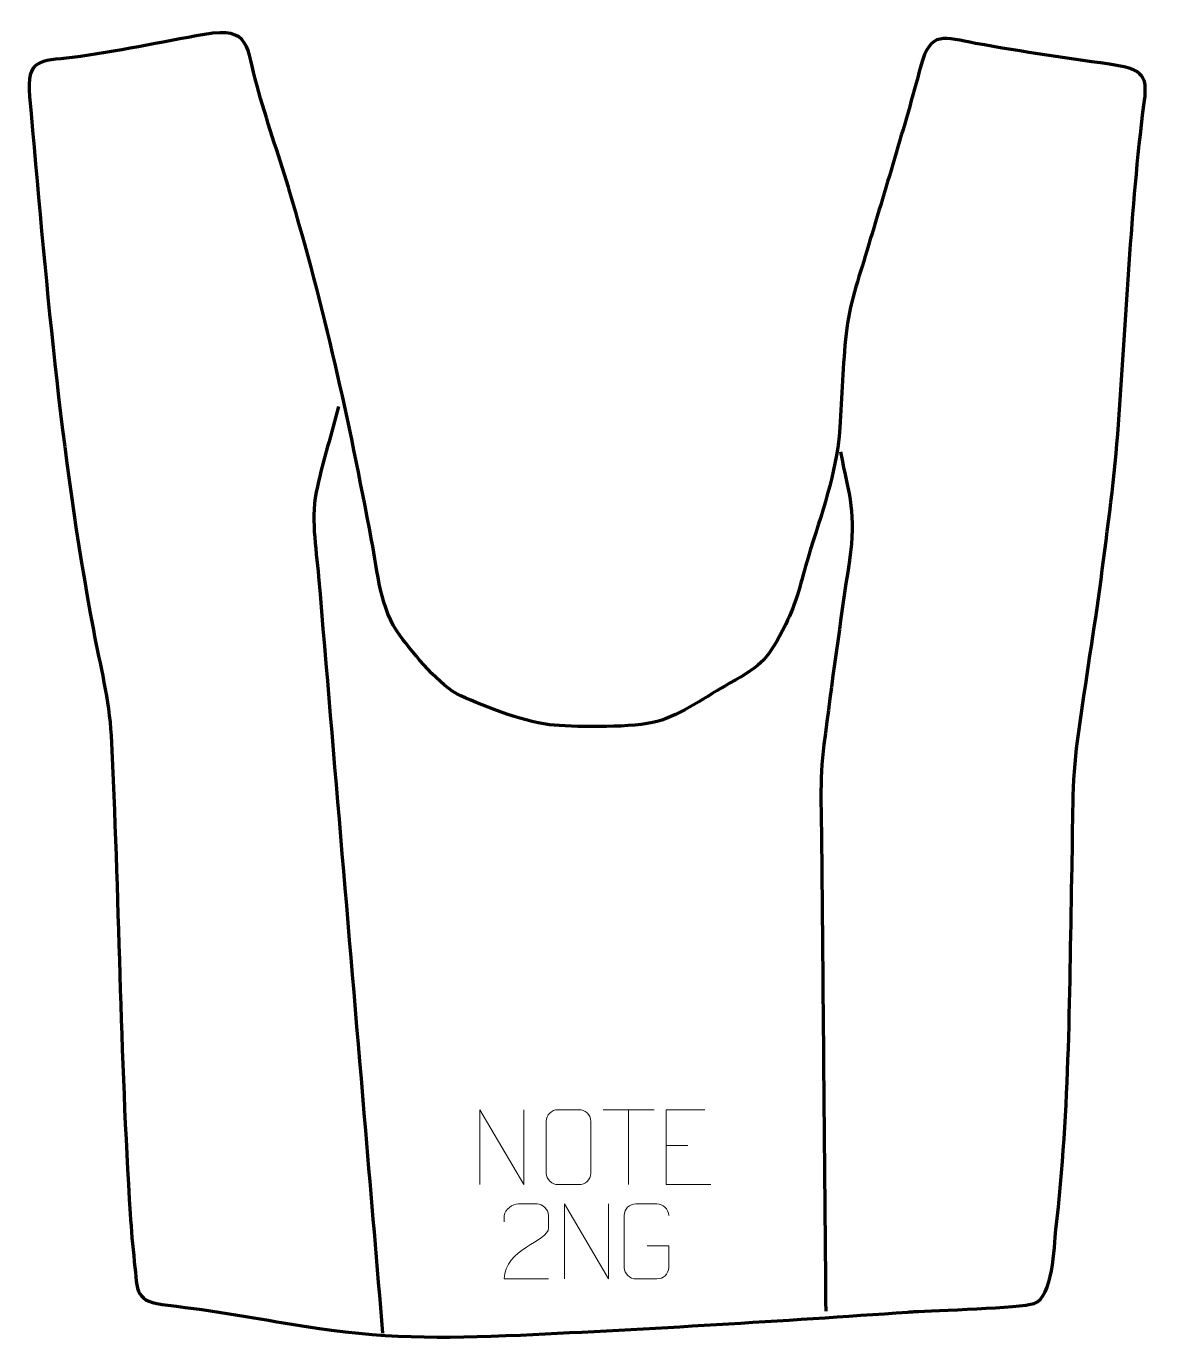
# Model space of a CAD drawing. Header units: millimetres. Extents: x -458 to -83, y 227 to 664.
import ezdxf

# ---------------------------------------------------------------- set-up
doc = ezdxf.new("R2010")
doc.units = ezdxf.units.MM
doc.header["$MEASUREMENT"] = 0
doc.layers.add('layer 2', color=7, linetype='Continuous')
doc.layers.add('layer 3', color=7, linetype='Continuous')

msp = doc.modelspace()

# ---------------------------------------------------------------- linework, layer by layer
at = {"layer": 'layer 2', "color": 140, "lineweight": 158}
for points, knots in [([(-354.1613, 537.4285), (-356.4632, 528.6616), (-359.1517, 519.5314), (-361.2102, 510.7687), (-361.2102, 510.7687), (-363.5773, 500.6922), (-361.6625, 490.7782), (-360.8035, 480.6379), (-360.8035, 480.6379), (-355.5974, 419.1818), (-350.389, 357.7258), (-345.1817, 296.2697), (-345.1817, 296.2697), (-343.276, 273.7781), (-341.3702, 251.2863), (-339.4645, 228.7947)], [0, 0, 0, 0, 0.2, 0.2, 0.2, 0.2, 0.4, 0.4, 0.4, 0.4, 0.6, 0.6, 0.6, 0.6, 1, 1, 1, 1]), ([(-186.846, 522.3539), (-183.9476, 507.2675), (-181.5063, 501.8834), (-183.8828, 486.0682), (-183.8828, 486.0682), (-186.9451, 465.6898), (-189.7719, 445.2716), (-192.369, 424.8278), (-192.369, 424.8278), (-193.891, 412.788), (-193.2495, 401.6353), (-193.1226, 389.5996), (-193.1226, 389.5996), (-193.01, 376.8908), (-192.8973, 364.1819), (-192.7847, 351.4731), (-192.7847, 351.4731), (-192.7284, 345.1188), (-192.672, 338.7643), (-192.6157, 332.4099), (-192.6157, 332.4099), (-192.3311, 300.3201), (-192.0467, 268.2303), (-191.7622, 236.1405)], [0, 0, 0, 0, 0.14285714, 0.14285714, 0.14285714, 0.14285714, 0.28571429, 0.28571429, 0.28571429, 0.28571429, 0.42857143, 0.42857143, 0.42857143, 0.42857143, 0.57142857, 0.57142857, 0.57142857, 0.57142857, 0.71428571, 0.71428571, 0.71428571, 0.71428571, 1, 1, 1, 1])]:
    msp.add_open_spline(points, degree=3, knots=knots, dxfattribs=at)
at = {"layer": 'layer 3', "color": 242, "lineweight": 158}
msp.add_open_spline([(-370.5866, 609.5605), (-358.6742, 569.5583), (-350.8869, 534.0029), (-343.107, 492.8993), (-343.107, 492.8993), (-341.0593, 482.0808), (-340.3826, 470.1881), (-333.6152, 461.057), (-333.6152, 461.057), (-329.0552, 454.9044), (-320.2697, 444.2173), (-313.3583, 441.0157), (-313.3583, 441.0157), (-305.2685, 437.2684), (-290.9587, 431.8944), (-282.1424, 431.2553), (-282.1424, 431.2553), (-273.7004, 430.6434), (-255.7471, 430.3267), (-247.9479, 432.4925), (-247.9479, 432.4925), (-239.9196, 434.7219), (-231.2036, 441.0251), (-223.794, 445.211), (-223.794, 445.211), (-212.4518, 451.6186), (-211.0616, 453.2176), (-205.0973, 464.9049), (-205.0973, 464.9049), (-201.5858, 471.8334), (-199.8297, 479.6593), (-197.6539, 487.0895), (-197.6539, 487.0895), (-193.1531, 502.1376), (-188.2823, 514.488), (-187.0515, 530.3984), (-187.0515, 530.3984), (-186.3042, 540.5989), (-186.0821, 551.5396), (-184.993, 561.5814), (-184.993, 561.5814), (-183.9219, 571.4568), (-180.8452, 579.8665), (-178.0378, 589.2756), (-178.0378, 589.2756), (-171.9935, 609.7262), (-165.5517, 630.3075), (-160.0614, 650.8964), (-160.0614, 650.8964), (-156.8951, 662.7698), (-152.2193, 660.3057), (-141.8357, 658.3644), (-141.8357, 658.3644), (-126.1593, 655.4337), (-109.9899, 653.3584), (-94.2032, 650.9394), (-94.2032, 650.9394), (-83.1005, 649.2381), (-84.9718, 643.9434), (-86.1368, 634.4318), (-86.1368, 634.4318), (-90.3438, 600.0854), (-91.7569, 562.8732), (-94.4317, 528.1607), (-94.4317, 528.1607), (-95.751, 511.0311), (-98.2977, 493.6919), (-100.3821, 476.6115), (-100.3821, 476.6115), (-102.8665, 459.7489), (-105.5132, 442.7877), (-107.8635, 425.9218), (-107.8635, 425.9218), (-109.675, 412.9231), (-109.3505, 397.5093), (-109.6513, 384.0914), (-109.6513, 384.0914), (-110.545, 343.3839), (-110.2865, 303.7928), (-115.0429, 263.2391), (-115.0429, 263.2391), (-115.6505, 257.5725), (-116.0406, 240.6556), (-122.3304, 238.6475), (-122.3304, 238.6475), (-126.9471, 237.1735), (-155.3573, 236.3349), (-162.4009, 235.9263), (-162.4009, 235.9263), (-163.054, 235.8884), (-163.705, 235.8464), (-164.3577, 235.8023), (-164.3577, 235.8023), (-205.9774, 232.8548), (-249.8705, 230.1938), (-293.4804, 228.1504), (-293.4804, 228.1504), (-320.3778, 226.9042), (-339.5217, 226.9203), (-366.2207, 231.1891), (-366.2207, 231.1891), (-381.3465, 233.6075), (-395.6673, 236.3227), (-410.9977, 238.0629), (-410.9977, 238.0629), (-422.2798, 239.3437), (-421.0281, 242.1853), (-422.2044, 252.6571), (-422.2044, 252.6571), (-422.7964, 257.9271), (-423.2393, 263.167), (-423.5897, 268.4578), (-423.5897, 268.4578), (-426.9839, 321.6023), (-427.2442, 374.6979), (-429.9701, 427.7943), (-429.9701, 427.7943), (-430.5796, 439.6674), (-433.6571, 451.3033), (-435.8635, 463.0325), (-435.8635, 463.0325), (-447.1019, 522.7779), (-451.7316, 580.3548), (-457.1047, 640.6627), (-457.1047, 640.6627), (-458.2321, 653.3175), (-453.8176, 652.3705), (-442.9397, 653.6868), (-442.9397, 653.6868), (-428.1412, 655.4776), (-413.441, 658.8037), (-398.7952, 661.362), (-398.7952, 661.362), (-383.3008, 664.0684), (-384.8009, 656.9573), (-381.3137, 644.257), (-381.3137, 644.257), (-378.203, 632.9276), (-374.3168, 621.7192), (-370.865, 610.468), (-370.865, 610.468), (-370.865, 610.468), (-370.5866, 609.5605), (-370.5866, 609.5605)], degree=3, knots=[0, 0, 0, 0, 0.02702703, 0.02702703, 0.02702703, 0.02702703, 0.05405405, 0.05405405, 0.05405405, 0.05405405, 0.08108108, 0.08108108, 0.08108108, 0.08108108, 0.10810811, 0.10810811, 0.10810811, 0.10810811, 0.13513514, 0.13513514, 0.13513514, 0.13513514, 0.16216216, 0.16216216, 0.16216216, 0.16216216, 0.18918919, 0.18918919, 0.18918919, 0.18918919, 0.21621622, 0.21621622, 0.21621622, 0.21621622, 0.24324324, 0.24324324, 0.24324324, 0.24324324, 0.27027027, 0.27027027, 0.27027027, 0.27027027, 0.2972973, 0.2972973, 0.2972973, 0.2972973, 0.32432432, 0.32432432, 0.32432432, 0.32432432, 0.35135135, 0.35135135, 0.35135135, 0.35135135, 0.37837838, 0.37837838, 0.37837838, 0.37837838, 0.40540541, 0.40540541, 0.40540541, 0.40540541, 0.43243243, 0.43243243, 0.43243243, 0.43243243, 0.45945946, 0.45945946, 0.45945946, 0.45945946, 0.48648649, 0.48648649, 0.48648649, 0.48648649, 0.51351351, 0.51351351, 0.51351351, 0.51351351, 0.54054054, 0.54054054, 0.54054054, 0.54054054, 0.56756757, 0.56756757, 0.56756757, 0.56756757, 0.59459459, 0.59459459, 0.59459459, 0.59459459, 0.62162162, 0.62162162, 0.62162162, 0.62162162, 0.64864865, 0.64864865, 0.64864865, 0.64864865, 0.67567568, 0.67567568, 0.67567568, 0.67567568, 0.7027027, 0.7027027, 0.7027027, 0.7027027, 0.72972973, 0.72972973, 0.72972973, 0.72972973, 0.75675676, 0.75675676, 0.75675676, 0.75675676, 0.78378378, 0.78378378, 0.78378378, 0.78378378, 0.81081081, 0.81081081, 0.81081081, 0.81081081, 0.83783784, 0.83783784, 0.83783784, 0.83783784, 0.86486486, 0.86486486, 0.86486486, 0.86486486, 0.89189189, 0.89189189, 0.89189189, 0.89189189, 0.91891892, 0.91891892, 0.91891892, 0.91891892, 0.94594595, 0.94594595, 0.94594595, 0.94594595, 1, 1, 1, 1], dxfattribs=at)
at = {"layer": 'layer 3', "color": 250, "lineweight": 9}
for points, knots in [([(-307.0248, 278.2375), (-307.0248, 278.2375), (-307.0248, 303.191), (-307.0248, 303.191), (-307.0248, 303.191), (-307.0248, 303.191), (-292.37, 278.2375), (-292.37, 278.2375), (-292.37, 278.2375), (-292.37, 278.2375), (-292.37, 303.191), (-292.37, 303.191)], [0, 0, 0, 0, 0.25, 0.25, 0.25, 0.25, 0.5, 0.5, 0.5, 0.5, 1, 1, 1, 1]), ([(-280.9938, 303.1868), (-278.6681, 303.1868), (-276.342, 303.1868), (-274.0159, 303.1868), (-274.0159, 303.1868), (-272.0693, 303.2224), (-270.0779, 301.7308), (-270.0512, 299.2932), (-270.0512, 299.2932), (-270.0516, 293.5463), (-270.0516, 287.799), (-270.0512, 282.0513), (-270.0512, 282.0513), (-270.191, 279.7279), (-271.8682, 278.2483), (-274.0159, 278.2375), (-274.0159, 278.2375), (-276.3478, 278.2379), (-278.6797, 278.2379), (-281.0112, 278.2375), (-281.0112, 278.2375), (-282.9362, 278.1321), (-284.9083, 280.0166), (-284.8971, 282.0339), (-284.8971, 282.0339), (-284.8968, 287.804), (-284.8968, 293.5737), (-284.8971, 299.343), (-284.8971, 299.343), (-284.8929, 301.4811), (-283.1462, 303.2003), (-280.9938, 303.1868)], [0, 0, 0, 0, 0.11111111, 0.11111111, 0.11111111, 0.11111111, 0.22222222, 0.22222222, 0.22222222, 0.22222222, 0.33333333, 0.33333333, 0.33333333, 0.33333333, 0.44444444, 0.44444444, 0.44444444, 0.44444444, 0.55555556, 0.55555556, 0.55555556, 0.55555556, 0.66666667, 0.66666667, 0.66666667, 0.66666667, 0.77777778, 0.77777778, 0.77777778, 0.77777778, 1, 1, 1, 1]), ([(-232.0332, 303.1871), (-232.0332, 303.1871), (-244.9071, 303.1871), (-244.9071, 303.1871), (-244.9071, 303.1871), (-244.9071, 303.1871), (-244.9071, 278.2335), (-244.9071, 278.2335), (-244.9071, 278.2335), (-244.9071, 278.2335), (-230.0413, 278.2335), (-230.0413, 278.2335)], [0, 0, 0, 0, 0.25, 0.25, 0.25, 0.25, 0.5, 0.5, 0.5, 0.5, 1, 1, 1, 1]), ([(-284.1447, 246.8346), (-289.0591, 246.8349), (-293.9735, 246.8349), (-298.8876, 246.8346), (-298.8876, 246.8346), (-298.8876, 256.7669), (-284.2366, 259.4081), (-284.1447, 263.7184), (-284.1447, 263.7184), (-284.145, 265.1425), (-284.145, 266.5662), (-284.1447, 267.9895), (-284.1447, 267.9895), (-284.1616, 270.0666), (-286.2844, 271.7914), (-287.9554, 271.8087), (-287.9554, 271.8087), (-290.0286, 271.8083), (-292.1015, 271.8083), (-294.1739, 271.8087), (-294.1739, 271.8087), (-295.996, 271.8252), (-298.8207, 270.0331), (-298.8876, 267.9395), (-298.8876, 267.9395), (-298.8876, 267.9395), (-298.8876, 265.8847), (-298.8876, 265.8847)], [0, 0, 0, 0, 0.125, 0.125, 0.125, 0.125, 0.25, 0.25, 0.25, 0.25, 0.375, 0.375, 0.375, 0.375, 0.5, 0.5, 0.5, 0.5, 0.625, 0.625, 0.625, 0.625, 0.75, 0.75, 0.75, 0.75, 1, 1, 1, 1]), ([(-278.8436, 246.845), (-278.8436, 246.845), (-278.8436, 271.7985), (-278.8436, 271.7985), (-278.8436, 271.7985), (-278.8436, 271.7985), (-264.1888, 246.845), (-264.1888, 246.845), (-264.1888, 246.845), (-264.1888, 246.845), (-264.1888, 271.7985), (-264.1888, 271.7985)], [0, 0, 0, 0, 0.25, 0.25, 0.25, 0.25, 0.5, 0.5, 0.5, 0.5, 1, 1, 1, 1]), ([(-251.2613, 257.8307), (-251.2613, 257.8307), (-244.0932, 257.8307), (-244.0932, 257.8307), (-244.0932, 257.8307), (-244.0932, 257.8307), (-244.0932, 250.6626), (-244.0932, 250.6626), (-244.0932, 250.6626), (-244.2329, 248.3392), (-245.9101, 246.8596), (-248.0579, 246.8488), (-248.0579, 246.8488), (-250.3897, 246.8492), (-252.7217, 246.8492), (-255.0532, 246.8488), (-255.0532, 246.8488), (-256.9781, 246.7434), (-258.9503, 248.6279), (-258.9391, 250.6452), (-258.9391, 250.6452), (-258.9387, 256.4153), (-258.9387, 262.185), (-258.9391, 267.9543), (-258.9391, 267.9543), (-258.9349, 270.0924), (-257.1881, 271.8116), (-255.0358, 271.7982), (-255.0358, 271.7982), (-252.7101, 271.7982), (-250.384, 271.7982), (-248.0579, 271.7982), (-248.0579, 271.7982), (-246.1112, 271.8336), (-244.1198, 270.3421), (-244.0932, 267.9044)], [0, 0, 0, 0, 0.1, 0.1, 0.1, 0.1, 0.2, 0.2, 0.2, 0.2, 0.3, 0.3, 0.3, 0.3, 0.4, 0.4, 0.4, 0.4, 0.5, 0.5, 0.5, 0.5, 0.6, 0.6, 0.6, 0.6, 0.7, 0.7, 0.7, 0.7, 0.8, 0.8, 0.8, 0.8, 1, 1, 1, 1])]:
    msp.add_open_spline(points, degree=3, knots=knots, dxfattribs=at)
for points in [[(-265.9678, 303.1636), (-265.9678, 303.1636), (-248.9806, 303.1636), (-248.9806, 303.1636)], [(-257.474, 278.2336), (-257.474, 278.2336), (-257.474, 303.1871), (-257.474, 303.1871)], [(-244.9071, 291.3074), (-244.9071, 291.3074), (-237.739, 291.3074), (-237.739, 291.3074)]]:
    msp.add_open_spline(points, degree=3, dxfattribs=at)

doc.saveas('drawing.dxf')
